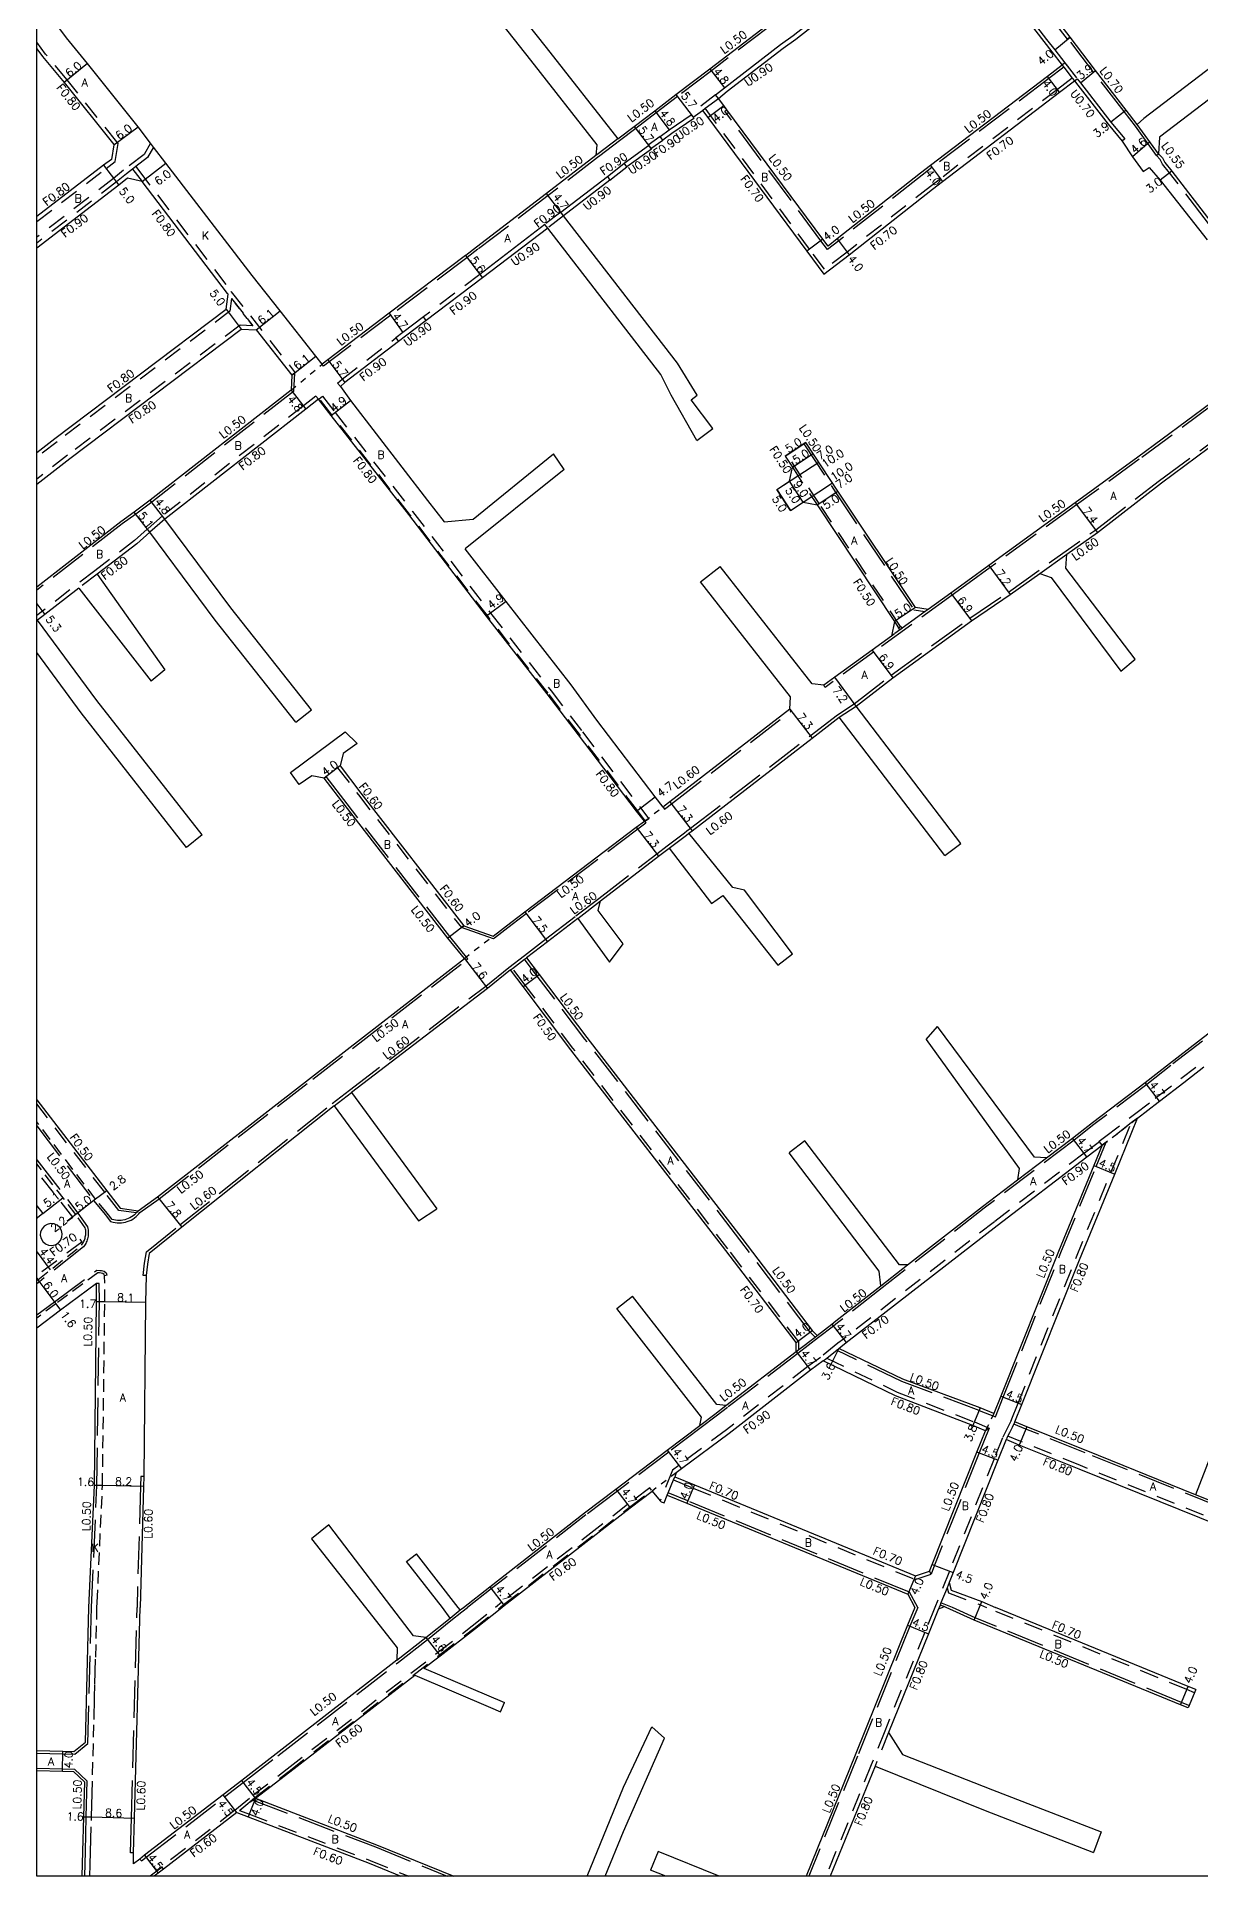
# Model space of a CAD drawing. Header units: metres. Extents: x -10400 to -9599, y -111600 to -111000.
# Drawn here: x -10400 to -10167.5, y -111600 to -111232.3 of the extents above; entities that cross this region are included whole.
import ezdxf

# ---------------------------------------------------------------- set-up
doc = ezdxf.new("R2010")
doc.units = ezdxf.units.M
doc.header["$LTSCALE"] = 2.5
for name, pattern in [('2213000', [1.5, 1, -0.5]), ('2227000', [2.5, 2, -0.5]), ('2232000', [2.5, 1.5, -1]), ('2233000', [4, 3, -1]), ('6301000', [1, 0.5, -0.5])]:
    doc.linetypes.add(name, pattern=pattern)
for name, color, linetype in [('2101000', 177, 'Continuous'), ('2101001', 1, 'Continuous'), ('2102000', 191, 'Continuous'), ('2102001', 191, 'Continuous'), ('2213000', 6, '2213000'), ('2227000', 3, '2227000'), ('2231000', 162, 'Continuous'), ('2232000', 4, '2232000'), ('2233000', 62, '2233000'), ('2235000', 7, 'Continuous'), ('2236000', 3, 'Continuous'), ('5107000', 24, '2232000'), ('9201100', 215, 'Continuous'), ('9201500', 222, 'Continuous'), ('9202100', 82, 'Continuous'), ('9202200', 155, '6301000'), ('9203500', 155, 'Continuous'), ('999', 7, 'Continuous')]:
    doc.layers.add(name, color=color, linetype=linetype)
doc.styles.add('Dm_Anotation', font='txt.shx', dxfattribs={"bigfont": 'pscdm.shx'})

msp = doc.modelspace()

# ---------------------------------------------------------------- linework, layer by layer
at = {"layer": '2101000'}
for points in [[(-10283.88, -111252.71), (-10280.61, -111250.22), (-10276.48, -111247.07), (-10272.26, -111243.85), (-10265.47, -111238.66), (-10254.16, -111230.03), (-10251.78, -111228.2), (-10249.28, -111226.28), (-10223.15, -111206.2), (-10220.58, -111204.22), (-10222.26, -111202.24), (-10237.31, -111182.93), (-10253.4, -111161.75), (-10255.87, -111158.48), (-10262.78, -111149.38), (-10265.44, -111148.95), (-10284.27, -111163.62), (-10289.48, -111167.71), (-10293.67, -111162.47), (-10312.53, -111137.59), (-10315.2, -111137.17), (-10335.81, -111152.96)], [(-10180.05, -111249.82), (-10182.27, -111246.95), (-10188.38, -111239.04), (-10193.46, -111232.36), (-10212.87, -111207.18), (-10213.83, -111205.98), (-10214.33, -111205.36), (-10211.54, -111203.19), (-10211.05, -111203.83), (-10199.5, -111194.9), (-10199.99, -111194.26), (-10196.53, -111191.59), (-10189.55, -111186.22), (-10189.06, -111186.86), (-10188.52, -111186.44)], [(-10288.24, -111256.04), (-10298.13, -111263.63), (-10312.12, -111274.37), (-10314.27, -111276), (-10314.33, -111276.04), (-10329.56, -111287.56), (-10341.85, -111296.87), (-10342.98, -111297.72), (-10344.21, -111296.16), (-10351.35, -111287.1), (-10356.95, -111279.99), (-10374.18, -111257.58), (-10376.66, -111254.34), (-10377.25, -111253.57), (-10379.77, -111250.27), (-10389.87, -111237.65), (-10394.06, -111232.48), (-10400, -111224.52)], [(-10400, -111234.72), (-10398.87, -111236.23), (-10394.53, -111241.43), (-10384.63, -111253.8), (-10384.58, -111253.86), (-10385.09, -111256.79), (-10386.64, -111257.97), (-10400, -111268.22)], [(-10294.71, -111268.07), (-10295.27, -111267.36), (-10285.97, -111260.21), (-10285.46, -111260.95), (-10284.19, -111259.96), (-10282.1, -111258.31), (-10282.63, -111257.58), (-10277.71, -111254.04), (-10277.25, -111254.64), (-10274.87, -111252.93), (-10275.4, -111252.2), (-10273.59, -111250.9), (-10269.2, -111247.87), (-10268.81, -111248.38), (-10266.96, -111246.99), (-10265.88, -111248.45), (-10246.13, -111275.14), (-10242.67, -111279.71), (-10237.62, -111275.86), (-10220.96, -111262.73), (-10218.98, -111261.22), (-10195.6, -111243.37), (-10192.61, -111241.09), (-10192.06, -111240.67), (-10191.41, -111241.5), (-10185.34, -111249.35), (-10182.54, -111252.68), (-10183.05, -111253.16), (-10181, -111256.3), (-10178.89, -111259.22), (-10177.7, -111258.4), (-10175.51, -111260.98), (-10166.06, -111272.86)], [(-10175.8, -111255.68), (-10175, -111256.47), (-10174.54, -111257.42), (-10173.16, -111259.12), (-10165.35, -111269.26), (-10162.17, -111273.52), (-10148.56, -111290.69), (-10147.4, -111292.27), (-10143.76, -111289.58), (-10143.03, -111289.03), (-10100.65, -111257.42)], [(-10378.95, -111261.23), (-10381.88, -111260.55), (-10383.59, -111261.94), (-10400, -111274.52)], [(-10400, -111315.38), (-10396.42, -111312.6), (-10362.15, -111286.73), (-10361.77, -111283.73), (-10361.87, -111283.6), (-10378.95, -111261.23)], [(-10297.89, -111270.51), (-10298.44, -111269.79), (-10311.48, -111279.78), (-10310.95, -111280.5), (-10322.16, -111288.99), (-10322.7, -111288.27), (-10326.81, -111291.38), (-10328.26, -111292.49), (-10327.72, -111293.21), (-10338.41, -111301.41), (-10339.33, -111302.19), (-10337.31, -111304.98), (-10321.93, -111324.98), (-10318.57, -111329.28)], [(-10400, -111321.7), (-10393.38, -111316.58), (-10359.13, -111290.72), (-10356.14, -111290.88)], [(-10356.14, -111290.88), (-10349, -111299.93), (-10349.17, -111302.93), (-10377.34, -111324.91), (-10380.52, -111327.31), (-10383.22, -111329.23), (-10400, -111342.29)], [(-10194.14, -111335.71), (-10188.02, -111331.35), (-10175.24, -111321.47), (-10161.22, -111311.07), (-10146.86, -111300.45), (-10145.85, -111299.62), (-10139.56, -111307.44), (-10130.78, -111318.39), (-10131.87, -111319.19), (-10129.97, -111321.55), (-10117.82, -111337.72), (-10113.58, -111343.38), (-10093.44, -111369.57), (-10090.78, -111373.03), (-10093.2, -111374.88), (-10098.94, -111379.25), (-10109.7, -111387.81)], [(-10338.76, -111375.54), (-10339.39, -111378.04), (-10335.25, -111383.47), (-10314.66, -111410.01), (-10308.81, -111412.05), (-10305.29, -111409.32), (-10302.49, -111407.2), (-10280.18, -111390.31), (-10278.57, -111389.1), (-10280.13, -111387.06), (-10291.71, -111371.84), (-10297.98, -111363.65), (-10310.11, -111348.11), (-10325.67, -111327.81), (-10341.17, -111308), (-10343.71, -111304.75), (-10346.22, -111306.71), (-10374.39, -111328.69), (-10377.39, -111331.33), (-10379.99, -111333.63), (-10387.94, -111339.68)], [(-10165.36, -111305.55), (-10179.96, -111316.35), (-10192.46, -111325.43), (-10209.73, -111337.97), (-10213.93, -111341.02), (-10217.32, -111343.49), (-10221.84, -111346.77), (-10224.41, -111346.4), (-10239.88, -111323.14), (-10246.27, -111313.38)], [(-10250.46, -111316.11), (-10248.99, -111318.35)], [(-10244.06, -111325.88), (-10228.6, -111349.14), (-10229.16, -111352.09), (-10233.04, -111354.91), (-10240.47, -111360.3), (-10242.71, -111361.93)], [(-10249.51, -111366.7), (-10273.47, -111385.21), (-10274.6, -111386.09), (-10274.83, -111386.26), (-10276.39, -111384.21), (-10288.07, -111368.87), (-10293.19, -111361.85), (-10306.16, -111345.2), (-10314.41, -111334.63)], [(-10236.24, -111366.13), (-10228.88, -111360.41), (-10213.19, -111349.01), (-10205.46, -111343.77), (-10199.54, -111339.55)], [(-10391.57, -111342.49), (-10398.39, -111347.75), (-10399.89, -111348.89)], [(-10269.69, -111391.52), (-10269, -111390.99), (-10245.05, -111372.48), (-10239.61, -111368.28)], [(-10400, -111444.79), (-10386.02, -111462.96), (-10383.35, -111466.43), (-10379.74, -111466.96), (-10375.87, -111464.16), (-10345.12, -111440.28), (-10314.54, -111416.51), (-10317.82, -111412.46), (-10338.39, -111385.94), (-10342.57, -111380.46), (-10345.06, -111380)], [(-10198.2, -111456.42), (-10192.97, -111452.46), (-10189.02, -111449.33), (-10178.46, -111441.34), (-10173.63, -111437.51), (-10151.5, -111420.41), (-10126.74, -111401.36), (-10114.78, -111391.85)], [(-10287.31, -111405.02), (-10275.74, -111396.11), (-10273.62, -111394.5)], [(-10291.88, -111408.52), (-10297.96, -111413.18), (-10302.14, -111416.39), (-10299.59, -111419.76), (-10290.06, -111432.34), (-10259.07, -111472.48), (-10245.04, -111490.91), (-10244.06, -111491.9), (-10241.1, -111489.62), (-10240.3, -111489), (-10231.34, -111482)], [(-10262.28, -111505.92), (-10248.23, -111495.12), (-10248.23, -111493.32), (-10262.26, -111474.9), (-10293.24, -111434.77), (-10302.77, -111422.17), (-10305.3, -111418.83), (-10309.9, -111422.53), (-10337.11, -111443.33)], [(-10168.39, -111523.73), (-10190.28, -111514.9), (-10202.15, -111510.14), (-10204.52, -111509.19), (-10203.13, -111505.71), (-10191.6, -111476.8), (-10184.57, -111459.64), (-10179.99, -111448.44), (-10175.85, -111445.27), (-10175.6, -111445.07), (-10170.72, -111441.32), (-10166.72, -111438.23)], [(-10340.57, -111445.99), (-10371, -111470.25), (-10377.51, -111475.54), (-10377.88, -111477.67), (-10378.13, -111479.89), (-10378.3, -111485.33), (-10378.63, -111520.08), (-10378.67, -111522.07), (-10379.37, -111546.26)], [(-10239.33, -111494.18), (-10238.23, -111493.34), (-10208.06, -111469.9), (-10190.11, -111456.2), (-10187.08, -111453.88), (-10188.74, -111457.93), (-10195.78, -111475.12), (-10207.31, -111504.05), (-10208.7, -111507.52)], [(-10225.97, -111477.81), (-10210.98, -111466.09), (-10203.99, -111460.8)], [(-10400, -111465.97), (-10398.81, -111467.5), (-10399.87, -111468.41), (-10400, -111468.55)], [(-10400, -111475.09), (-10399.86, -111475.28), (-10400, -111475.39)], [(-10389.57, -111546.26), (-10388.47, -111521.89), (-10388.1, -111485.15), (-10388.06, -111481.54), (-10395.23, -111486.86), (-10400, -111490.41)], [(-10211.48, -111506.4), (-10226.94, -111500.64), (-10239.73, -111494.48), (-10239.33, -111494.18)], [(-10208.7, -111507.52), (-10211.48, -111506.4)], [(-10314.74, -111546.27), (-10309.47, -111542.15), (-10290.55, -111527.37), (-10284.26, -111522.61), (-10273.99, -111514.83), (-10267.51, -111509.92)], [(-10123.41, -111546.27), (-10126.86, -111544.84), (-10139.27, -111539.82), (-10152.46, -111534.48), (-10153.1, -111534.22), (-10155.51, -111533.25), (-10191.69, -111518.64), (-10203.67, -111513.84), (-10206.29, -111512.73), (-10207.92, -111516.83), (-10216.84, -111539.29), (-10217.65, -111541.29), (-10217.22, -111542.83), (-10211.11, -111545.11)], [(-10307.08, -111546.27), (-10306.58, -111545.86), (-10287.58, -111531.15), (-10281.42, -111526.36), (-10277.01, -111523.01), (-10275.4, -111524.99), (-10275.24, -111525.19), (-10274.58, -111525.39), (-10273.98, -111523.85), (-10270.08, -111525.45), (-10225.92, -111543.64), (-10224.48, -111546.27)], [(-10400, -111574.87), (-10394.78, -111575.02), (-10392.57, -111575.08), (-10390.28, -111573.23), (-10389.57, -111546.26)], [(-10380.7, -111597.54), (-10380.65, -111595.35), (-10380.47, -111588.37), (-10379.37, -111546.26)], [(-10322.63, -111558.41), (-10319.41, -111555.92), (-10312.51, -111550.62), (-10307.08, -111546.27)], [(-10315.37, -111546.76), (-10314.74, -111546.27)], [(-10224.48, -111546.27), (-10225.97, -111549.82)], [(-10219.78, -111546.55), (-10219.06, -111546.27)], [(-10219.06, -111546.27), (-10218.67, -111546.11)], [(-10218.28, -111546.27), (-10218.67, -111546.11)], [(-10169.91, -111566.37), (-10171.4, -111565.75), (-10212.65, -111548.81), (-10218.28, -111546.27)], [(-10211.11, -111545.11), (-10208.36, -111546.27)], [(-10168.38, -111562.67), (-10169.87, -111562.05), (-10208.36, -111546.27)], [(-10322.23, -111552.29), (-10317.39, -111548.39)], [(-10225.97, -111549.82), (-10236.44, -111575.83), (-10246.26, -111600)], [(-10219.78, -111546.55), (-10221.8, -111551.52)], [(-10221.8, -111551.52), (-10229.77, -111571.3)], [(-10328.03, -111556.8), (-10352.15, -111575.54), (-10359.05, -111580.86), (-10362.76, -111583.72), (-10378.46, -111595.82), (-10379.42, -111596.56), (-10380.7, -111597.54)], [(-10356.3, -111584.43), (-10349.46, -111579.15), (-10324.44, -111559.81)], [(-10400, -111578.87), (-10394.89, -111579.02), (-10392.67, -111579.08), (-10390.48, -111581.14), (-10390.67, -111588.1), (-10390.85, -111595.07), (-10390.99, -111600)], [(-10232.47, -111578.02), (-10241.41, -111600)], [(-10356.3, -111584.43), (-10332.11, -111593.7), (-10316.68, -111600)], [(-10360.02, -111587.29), (-10374.65, -111598.56), (-10375.71, -111599.38), (-10376.51, -111600)], [(-10360.02, -111587.29), (-10357.73, -111588.16), (-10333.57, -111597.42), (-10327.26, -111600)]]:
    msp.add_lwpolyline(points, dxfattribs=at)
for points in [[(-10264.32, -111243.87), (-10262.56, -111242.48), (-10251.37, -111233.82), (-10248.85, -111232), (-10246.36, -111230.09), (-10245.81, -111230.8), (-10219.74, -111210.64), (-10217.48, -111208.9), (-10216.93, -111208.47), (-10216.01, -111209.66), (-10198.19, -111232.8), (-10196.56, -111234.88), (-10194.51, -111237.51), (-10195.07, -111237.94), (-10198.02, -111240.19), (-10221.41, -111258.04), (-10223.38, -111259.55), (-10240.03, -111272.67), (-10241.86, -111274.13), (-10242.91, -111272.76), (-10262.07, -111246.87), (-10262.72, -111246), (-10263.78, -111244.59)], [(-10221.55, -111538.99), (-10221.04, -111537.66), (-10212.12, -111515.2), (-10210.42, -111510.98), (-10212.9, -111509.93), (-10228.37, -111503.95), (-10242.81, -111496.99), (-10245.37, -111498.84), (-10261.61, -111511.47), (-10271.17, -111518.59), (-10272.2, -111519.36), (-10272.51, -111520.13), (-10268.56, -111521.75), (-10224.4, -111539.94)]]:
    msp.add_lwpolyline(points, close=True, dxfattribs=at)
at = {"layer": '2101000', "flags": 128}
for points in [[(-10252.08, -111322.77), (-10249.57, -111321.12), (-10248.99, -111318.35)], [(-10249.34, -111326.95), (-10246.83, -111325.31), (-10244.06, -111325.88)]]:
    msp.add_lwpolyline(points, dxfattribs=at)
at = {"layer": '2101001'}
msp.add_lwpolyline([(-10168.38, -111562.67), (-10169.91, -111566.37)], dxfattribs=at)
at = {"layer": '2102000'}
for points in [[(-10353.47, -111166.41), (-10333.98, -111190.94), (-10319.41, -111209.5), (-10313.2, -111215.48), (-10298.19, -111234.45), (-10283.88, -111252.71)], [(-10356.26, -111168.53), (-10335.65, -111194.46), (-10321.08, -111213.02), (-10316.21, -111218.12), (-10301.3, -111236.96), (-10288.05, -111253.87), (-10288.24, -111256.04)], [(-10093.24, -111209.23), (-10116.47, -111221.54), (-10121.89, -111224.36), (-10128.14, -111228.8), (-10142.75, -111238.56), (-10151.02, -111227.07), (-10159.41, -111233.91), (-10178.73, -111248.62), (-10180.05, -111249.82)], [(-10091.87, -111211.67), (-10115.17, -111224.02), (-10120.6, -111226.85), (-10127.41, -111231.11), (-10143.15, -111241.12), (-10151.71, -111229.19), (-10157.6, -111234.06), (-10155.49, -111237.03), (-10175.63, -111252.37), (-10175.8, -111255.68)], [(-10268.06, -111312.99), (-10273.2, -111303.92), (-10275.26, -111299.79), (-10297.89, -111270.51)], [(-10264.88, -111310.57), (-10269.24, -111304.84), (-10268.03, -111303.94), (-10271.96, -111297.51), (-10294.71, -111268.07)], [(-10318.57, -111329.28), (-10312.77, -111328.71), (-10296.72, -111315.64)], [(-10294.62, -111318.8), (-10314.41, -111334.63)], [(-10345.12, -111366.82), (-10361.21, -111346.44), (-10374.39, -111328.69)], [(-10348.26, -111369.3), (-10364.38, -111348.88), (-10377.39, -111331.33)], [(-10180.49, -111356.71), (-10194.36, -111338.51), (-10194.14, -111335.71)], [(-10387.94, -111339.68), (-10374.42, -111358.81)], [(-10242.71, -111361.93), (-10245.06, -111361.62), (-10263.39, -111338.15)], [(-10199.54, -111339.55), (-10197.28, -111340.38), (-10183.36, -111359.07)], [(-10391.57, -111342.49), (-10377.12, -111361.08)], [(-10249.51, -111366.7), (-10249.33, -111364.26), (-10267.33, -111341.22)], [(-10366.95, -111391.85), (-10387.98, -111364.99), (-10399.89, -111348.89)], [(-10370.1, -111394.32), (-10391.16, -111367.41), (-10400, -111355.39)], [(-10215.34, -111393.54), (-10236.24, -111366.13)], [(-10218.52, -111395.97), (-10239.61, -111368.28)], [(-10349.31, -111379.39), (-10338.39, -111371.2)], [(-10335.99, -111373.58), (-10338.76, -111375.54)], [(-10345.06, -111380), (-10347.56, -111381.77)], [(-10248.99, -111415.59), (-10258.53, -111402.88), (-10260.9, -111402.32), (-10269.69, -111391.52)], [(-10273.62, -111394.5), (-10265.12, -111405.53), (-10262.86, -111403.93), (-10251.87, -111417.89)], [(-10282.79, -111413.58), (-10287.81, -111406.94), (-10287.31, -111405.02)], [(-10291.88, -111408.52), (-10285.53, -111417.26)], [(-10198.2, -111456.42), (-10200.59, -111456.26), (-10220, -111430.16)], [(-10222.27, -111432.73), (-10203.68, -111458.51), (-10203.99, -111460.8)], [(-10337.11, -111443.33), (-10320.06, -111466.56)], [(-10340.57, -111445.99), (-10323.71, -111468.99)], [(-10225.97, -111477.81), (-10227.56, -111477.78), (-10246.47, -111452.96)], [(-10231.34, -111482), (-10231.61, -111479.06), (-10249.65, -111455.38)], [(-10267.51, -111509.92), (-10267.18, -111508.25), (-10284.08, -111486.48)], [(-10262.28, -111505.92), (-10264.11, -111505.69), (-10280.92, -111484.03)], [(-10161.88, -111506.91), (-10168.39, -111523.73)], [(-10329.02, -111546.27), (-10341.62, -111529.77)], [(-10345.09, -111532.54), (-10334.33, -111546.27)], [(-10318.93, -111546.27), (-10326.08, -111537.11)], [(-10315.76, -111546.27), (-10324.1, -111535.57)], [(-10334.33, -111546.27), (-10327.99, -111554.35), (-10328.03, -111556.8)], [(-10322.23, -111552.29), (-10324.68, -111551.95), (-10329.02, -111546.27)], [(-10317.39, -111548.39), (-10318.93, -111546.27)], [(-10315.37, -111546.76), (-10315.76, -111546.27)], [(-10324.44, -111559.81), (-10309.32, -111566.27), (-10307.32, -111567.13)], [(-10322.63, -111558.41), (-10306.53, -111565.29)], [(-10282.77, -111582.22), (-10277.07, -111570.15)], [(-10229.77, -111571.3), (-10226.97, -111575.66)], [(-10282.77, -111591.09), (-10274.55, -111572.41)], [(-10226.97, -111575.66), (-10208.97, -111582.72), (-10187.29, -111591.15)], [(-10232.47, -111578.02), (-10210.45, -111586.84), (-10188.78, -111595.27)], [(-10290.02, -111600), (-10282.77, -111582.22)], [(-10286.4, -111600), (-10282.77, -111591.09)], [(-10263.6, -111600), (-10275.83, -111595.08)], [(-10274.31, -111600), (-10277.32, -111598.79)]]:
    msp.add_lwpolyline(points, dxfattribs=at)
at = {"layer": '2102001'}
for points in [[(-10268.06, -111312.99), (-10264.88, -111310.57)], [(-10250.46, -111316.11), (-10250.04, -111315.84), (-10246.69, -111313.65), (-10246.27, -111313.38)], [(-10294.62, -111318.8), (-10296.72, -111315.64)], [(-10267.33, -111341.22), (-10263.39, -111338.15)], [(-10374.42, -111358.81), (-10377.12, -111361.08)], [(-10183.36, -111359.07), (-10180.49, -111356.71)], [(-10348.26, -111369.3), (-10345.12, -111366.82)], [(-10335.99, -111373.58), (-10338.39, -111371.2)], [(-10347.56, -111381.77), (-10349.31, -111379.39)], [(-10366.95, -111391.85), (-10370.1, -111394.32)], [(-10218.52, -111395.97), (-10215.34, -111393.54)], [(-10285.53, -111417.26), (-10282.79, -111413.58)], [(-10251.87, -111417.89), (-10248.99, -111415.59)], [(-10222.27, -111432.73), (-10220, -111430.16)], [(-10246.47, -111452.96), (-10249.65, -111455.38)], [(-10323.71, -111468.99), (-10320.06, -111466.56)], [(-10284.08, -111486.48), (-10280.92, -111484.03)], [(-10341.62, -111529.77), (-10345.09, -111532.54)], [(-10326.08, -111537.11), (-10324.1, -111535.57)], [(-10307.32, -111567.13), (-10306.53, -111565.29)], [(-10277.07, -111570.15), (-10274.55, -111572.41)], [(-10187.29, -111591.15), (-10188.78, -111595.27)], [(-10275.83, -111595.08), (-10277.32, -111598.79)]]:
    msp.add_lwpolyline(points, dxfattribs=at)
at = {"layer": '2102001', "flags": 128}
msp.add_lwpolyline([(-10249.34, -111326.95), (-10252.08, -111322.77)], dxfattribs=at)
at = {"layer": '2213000'}
for points in [[(-10379.74, -111466.96), (-10379.96, -111467.24), (-10380.11, -111467.41), (-10380.21, -111467.51), (-10380.48, -111467.76), (-10380.77, -111467.99), (-10381.07, -111468.2), (-10381.39, -111468.38), (-10381.73, -111468.53), (-10382.07, -111468.66), (-10382.42, -111468.77), (-10382.78, -111468.84), (-10383.14, -111468.89), (-10383.51, -111468.91), (-10383.88, -111468.9), (-10384.24, -111468.86), (-10384.61, -111468.79), (-10384.96, -111468.7), (-10385.93, -111467.44), (-10388.24, -111464.67), (-10400, -111449.19)], [(-10400, -111480.94), (-10399.76, -111480.76), (-10391.04, -111473.85), (-10390.91, -111473.66), (-10390.79, -111473.47), (-10390.68, -111473.27), (-10390.58, -111473.07), (-10390.49, -111472.86), (-10390.42, -111472.65), (-10390.35, -111472.43), (-10390.3, -111472.21), (-10390.26, -111471.99), (-10390.23, -111471.76), (-10390.21, -111471.54), (-10390.21, -111471.31), (-10390.21, -111471.09), (-10390.23, -111470.86), (-10390.27, -111470.64), (-10390.31, -111470.41), (-10392.2, -111467.72), (-10400, -111457.62)], [(-10387.93, -111545.25), (-10386.87, -111521.91), (-10386.4, -111485.18), (-10386.44, -111479.99), (-10386.55, -111479.69), (-10386.78, -111479.53), (-10387.15, -111479.43), (-10387.44, -111479.39), (-10387.82, -111479.37), (-10396.18, -111485.58), (-10400, -111488.42)], [(-10388.23, -111556.21), (-10388.01, -111547.87)], [(-10388.44, -111564.27), (-10388.37, -111561.64)], [(-10388.95, -111583.48), (-10388.56, -111568.68)], [(-10389.39, -111600), (-10389.32, -111597.75)]]:
    msp.add_lwpolyline(points, dxfattribs=at)
at = {"layer": '2227000'}
for points in [[(-10388.01, -111547.87), (-10387.97, -111546.26), (-10387.93, -111545.25)], [(-10388.37, -111561.64), (-10388.23, -111556.21)], [(-10388.56, -111568.68), (-10388.44, -111564.27)], [(-10389.32, -111597.75), (-10389.25, -111595.11), (-10389.07, -111588.14), (-10388.95, -111583.48)]]:
    msp.add_lwpolyline(points, dxfattribs=at)
at = {"layer": '2231000'}
for points in [[(-10217.48, -111208.9), (-10216.56, -111210.09), (-10198.74, -111233.22), (-10197.11, -111235.32), (-10195.07, -111237.94)], [(-10263.78, -111244.59), (-10262, -111243.18), (-10250.84, -111234.54), (-10248.31, -111232.73), (-10245.81, -111230.8)], [(-10192.61, -111241.09), (-10191.96, -111241.93), (-10185.89, -111249.78), (-10183.05, -111253.16)], [(-10268.81, -111248.38), (-10268.66, -111248.59), (-10273.07, -111251.63), (-10274.87, -111252.93)], [(-10277.25, -111254.64), (-10277.16, -111254.76), (-10282.1, -111258.31)], [(-10285.46, -111260.95), (-10294.71, -111268.07)], [(-10297.89, -111270.51), (-10310.95, -111280.5)], [(-10322.16, -111288.99), (-10326.29, -111292.11), (-10327.72, -111293.21)]]:
    msp.add_lwpolyline(points, dxfattribs=at)
at = {"layer": '2232000'}
for points in [[(-10400, -111269.23), (-10386.15, -111258.61), (-10384.36, -111257.23), (-10383.73, -111253.64), (-10384, -111253.3), (-10393.91, -111240.92), (-10398.24, -111235.73), (-10400, -111233.38)], [(-10194.51, -111237.51), (-10192.06, -111240.67)], [(-10193.04, -111240.54), (-10196.02, -111242.81), (-10219.41, -111260.66), (-10221.39, -111262.18), (-10238.05, -111275.31), (-10242.54, -111278.73), (-10245.57, -111274.72), (-10265.32, -111248.03), (-10266.4, -111246.56)], [(-10195.07, -111237.94), (-10194.76, -111238.33), (-10193.04, -111240.54), (-10192.61, -111241.09)], [(-10264.32, -111243.87), (-10269.35, -111247.66), (-10269.2, -111247.87)], [(-10266.96, -111246.99), (-10266.4, -111246.56), (-10263.78, -111244.59)], [(-10275.4, -111252.2), (-10277.79, -111253.93), (-10277.71, -111254.04)], [(-10377.25, -111253.57), (-10378.56, -111255.79), (-10382.64, -111258.98), (-10384.64, -111260.6), (-10400, -111272.37)], [(-10376.66, -111254.34), (-10377.88, -111256.4), (-10380.23, -111258.24), (-10380.86, -111258.73), (-10382.08, -111259.68), (-10384.09, -111261.31), (-10400, -111273.51)], [(-10380.86, -111258.73), (-10380.33, -111259.43), (-10378.95, -111261.23)], [(-10380.23, -111258.24), (-10379.69, -111258.94), (-10361.23, -111283.11), (-10361.14, -111283.24), (-10357.32, -111288.08), (-10348.37, -111299.43), (-10348.48, -111299.52), (-10349, -111299.93)], [(-10285.97, -111260.21), (-10284.7, -111259.22), (-10282.63, -111257.58)], [(-10295.27, -111267.36), (-10298.44, -111269.79)], [(-10294.71, -111268.07), (-10297.89, -111270.51)], [(-10311.48, -111279.78), (-10322.7, -111288.27)], [(-10361.07, -111284.61), (-10361.39, -111287.16), (-10395.93, -111313.24), (-10400, -111316.39)], [(-10361.07, -111284.61), (-10357.95, -111288.57), (-10356.8, -111290.04)], [(-10356.8, -111290.04), (-10359.38, -111289.91), (-10393.87, -111315.94), (-10400, -111320.69)], [(-10339.33, -111302.19), (-10339.91, -111301.5), (-10338.97, -111300.71), (-10328.26, -111292.49)], [(-10343.71, -111304.75), (-10344.2, -111304.12), (-10346.71, -111306.08), (-10374.9, -111328.08), (-10377.91, -111330.73), (-10380.5, -111333.01), (-10388.43, -111339.04), (-10398.88, -111347.12), (-10400, -111347.97)], [(-10227.35, -111350.15), (-10243.64, -111325.61), (-10250.04, -111315.84), (-10250.46, -111316.11)], [(-10387.94, -111339.68), (-10391.57, -111342.49)], [(-10399.89, -111348.89), (-10400, -111348.97)], [(-10228.6, -111349.14), (-10227.75, -111350.45)], [(-10339.39, -111378.04), (-10339.87, -111378.4), (-10335.72, -111383.83), (-10315.14, -111410.37), (-10314.66, -111410.01)], [(-10247.73, -111494.73), (-10247.73, -111493.15), (-10261.86, -111474.59), (-10292.84, -111434.46), (-10302.38, -111421.87), (-10304.91, -111418.53)], [(-10179.99, -111448.44), (-10181.25, -111449.41), (-10186, -111453.06), (-10186.29, -111453.28), (-10187.08, -111453.88), (-10187.62, -111453.17), (-10187.68, -111453.09), (-10186.61, -111452.27), (-10180.6, -111447.65), (-10176.46, -111444.47), (-10176.21, -111444.28), (-10171.33, -111440.53), (-10167.33, -111437.44)], [(-10379.74, -111466.96), (-10379.96, -111467.24), (-10380.11, -111467.41), (-10383.63, -111466.89), (-10386.42, -111463.27), (-10400, -111445.61)], [(-10205.26, -111508.89), (-10203.88, -111505.42), (-10192.34, -111476.5), (-10185.31, -111459.33), (-10181.25, -111449.41)], [(-10187.62, -111453.17), (-10190.66, -111455.48), (-10208.61, -111469.18), (-10238.78, -111492.63), (-10239.89, -111493.47), (-10243.35, -111496.28), (-10245.91, -111498.12), (-10262.15, -111510.75), (-10271.71, -111517.87), (-10272.96, -111518.82), (-10275.4, -111524.99)], [(-10391.4, -111472.68), (-10390.97, -111473.23), (-10400, -111479.94)], [(-10242.81, -111496.99), (-10242.12, -111496.44), (-10239.73, -111494.48)], [(-10242.12, -111496.44), (-10228.05, -111503.21), (-10212.6, -111509.19), (-10209.66, -111510.43), (-10210.42, -111510.98)], [(-10205.26, -111508.89), (-10207.01, -111512.37), (-10208.67, -111516.53), (-10217.59, -111538.99), (-10220.52, -111546.27)], [(-10204.52, -111509.19), (-10204.75, -111509.64), (-10205.93, -111512.01)], [(-10152.8, -111533.48), (-10155.21, -111532.5), (-10191.39, -111517.9), (-10203.36, -111513.1), (-10205.93, -111512.01)], [(-10273.98, -111523.85), (-10273.8, -111523.38), (-10272.77, -111520.78), (-10272.51, -111520.13)], [(-10307.4, -111546.27), (-10306.7, -111545.7), (-10287.7, -111530.99), (-10281.54, -111526.2), (-10277.13, -111522.85), (-10277.5, -111522.38), (-10281.91, -111525.72), (-10288.07, -111530.51), (-10307.08, -111545.23), (-10308.35, -111546.27)], [(-10272.77, -111520.78), (-10268.83, -111522.4), (-10224.42, -111540.69), (-10221.26, -111539.63), (-10221.55, -111538.99)], [(-10217.65, -111541.29), (-10218.08, -111542.36), (-10219.29, -111545.34), (-10219.47, -111545.79), (-10219.66, -111546.27)], [(-10218.08, -111542.36), (-10217.8, -111543.36), (-10211.37, -111545.76)], [(-10356.8, -111583.8), (-10349.95, -111578.52), (-10319.9, -111555.29), (-10313, -111549.98), (-10308.35, -111546.27)], [(-10356.43, -111584.27), (-10349.58, -111578.99), (-10319.53, -111555.76), (-10312.63, -111550.46), (-10307.4, -111546.27)], [(-10220.52, -111546.27), (-10222.54, -111551.22)], [(-10219.66, -111546.27), (-10219.78, -111546.55)], [(-10211.37, -111545.76), (-10210.21, -111546.27)], [(-10168.64, -111563.32), (-10170.13, -111562.7), (-10210.21, -111546.27)], [(-10222.54, -111551.22), (-10230.51, -111571)], [(-10230.51, -111571), (-10233.21, -111577.72)], [(-10229.77, -111571.3), (-10232.47, -111578.02)], [(-10233.21, -111577.72), (-10242.27, -111600)], [(-10360.39, -111586.82), (-10375.01, -111598.09)], [(-10360.39, -111586.82), (-10356.8, -111583.8)], [(-10359.49, -111586.85), (-10356.95, -111584.71), (-10356.43, -111584.27)], [(-10359.49, -111586.85), (-10357.52, -111587.6), (-10333.35, -111596.86), (-10325.67, -111600)], [(-10374.65, -111598.56), (-10374.95, -111598.16), (-10375.01, -111598.09)]]:
    msp.add_lwpolyline(points, dxfattribs=at)
msp.add_lwpolyline([(-10277.7, -111388.59), (-10278.34, -111389.08), (-10279.97, -111386.94), (-10291.55, -111371.72), (-10297.82, -111363.53), (-10309.95, -111347.99), (-10325.51, -111327.69), (-10341.01, -111307.88), (-10343.55, -111304.63), (-10342.92, -111304.13), (-10340.38, -111307.38), (-10324.88, -111327.2), (-10309.31, -111347.5), (-10297.19, -111363.04), (-10290.92, -111371.24), (-10279.33, -111386.45)], close=True, dxfattribs=at)
at = {"layer": '2232000', "flags": 128}
msp.add_lwpolyline([(-10248.99, -111318.35), (-10244.06, -111325.88)], dxfattribs=at)
at = {"layer": '2233000'}
for points in [[(-10220.58, -111204.22), (-10220.27, -111204.62), (-10222.85, -111206.6), (-10248.98, -111226.68), (-10251.47, -111228.59), (-10253.85, -111230.42), (-10265.16, -111239.06), (-10271.96, -111244.25), (-10276.18, -111247.47), (-10280.3, -111250.61), (-10283.57, -111253.11), (-10287.49, -111256.1), (-10287.93, -111256.44), (-10297.82, -111264.03), (-10311.82, -111274.77), (-10313.97, -111276.4), (-10314.02, -111276.44), (-10329.25, -111287.96), (-10341.54, -111297.26), (-10342.68, -111298.12), (-10342.98, -111297.72)], [(-10193.46, -111232.36), (-10194.01, -111232.79), (-10213.42, -111207.61), (-10214.88, -111205.79), (-10214.33, -111205.36)], [(-10176.18, -111256.01), (-10180.44, -111250.12), (-10182.66, -111247.25), (-10188.78, -111239.34), (-10193.85, -111232.67)], [(-10194.76, -111238.33), (-10197.72, -111240.59), (-10221.1, -111258.44), (-10223.08, -111259.94), (-10239.72, -111273.06), (-10241.95, -111274.84), (-10243.31, -111273.07), (-10262.47, -111247.17), (-10262.07, -111246.87)], [(-10175.8, -111255.68), (-10180.05, -111249.82)], [(-10283.88, -111252.71), (-10287.79, -111255.7), (-10288.24, -111256.04)], [(-10147.84, -111292.6), (-10149, -111291.03), (-10162.6, -111273.85), (-10165.79, -111269.59), (-10173.59, -111259.46), (-10175.01, -111257.72), (-10175.45, -111256.8), (-10176.22, -111256.04), (-10175.8, -111255.68)], [(-10149.87, -111294.1), (-10149.58, -111294.5), (-10165.06, -111305.95), (-10179.66, -111316.75), (-10192.17, -111325.83), (-10209.43, -111338.38), (-10213.63, -111341.43), (-10217.02, -111343.89), (-10232.75, -111355.31), (-10242.42, -111362.34), (-10242.71, -111361.93)], [(-10348.48, -111299.52), (-10348.68, -111303.18), (-10377.03, -111325.31), (-10380.23, -111327.72), (-10382.92, -111329.63), (-10400, -111342.92)], [(-10378.13, -111479.89), (-10378.72, -111479.89), (-10378.45, -111477.48), (-10378.05, -111475.21), (-10371.38, -111469.78), (-10340.96, -111445.53), (-10340.94, -111445.51), (-10337.48, -111442.85), (-10310.27, -111422.05), (-10305.67, -111418.36), (-10302.5, -111415.92), (-10298.32, -111412.7), (-10292.25, -111408.04), (-10287.68, -111404.54), (-10276.11, -111395.63), (-10273.98, -111394.02), (-10270.53, -111391.41), (-10270.05, -111391.04), (-10269.37, -111390.51), (-10245.42, -111372), (-10239.98, -111367.8), (-10236.61, -111365.65), (-10229.24, -111359.93), (-10213.53, -111348.52), (-10205.8, -111343.28), (-10188.37, -111330.86), (-10175.6, -111321), (-10161.57, -111310.59)], [(-10246.27, -111313.38), (-10246.69, -111313.65), (-10240.29, -111323.42), (-10224.71, -111346.87), (-10222.42, -111347.19)], [(-10199.54, -111339.55), (-10194.14, -111335.71)], [(-10221.84, -111346.77), (-10222.42, -111347.19), (-10228.57, -111351.66), (-10229.16, -111352.09)], [(-10239.61, -111368.28), (-10236.24, -111366.13)], [(-10274.83, -111386.26), (-10274.53, -111386.66), (-10274.3, -111386.49), (-10273.16, -111385.61), (-10249.21, -111367.1), (-10249.51, -111366.7)], [(-10400, -111450.02), (-10388.63, -111464.98), (-10386.32, -111467.74), (-10385.25, -111469.14), (-10384.71, -111469.28), (-10384.31, -111469.35), (-10383.91, -111469.4), (-10383.51, -111469.41), (-10383.1, -111469.39), (-10382.7, -111469.33), (-10382.3, -111469.25), (-10381.91, -111469.14), (-10381.53, -111468.99), (-10381.16, -111468.82), (-10380.81, -111468.62), (-10380.47, -111468.39), (-10380.16, -111468.14), (-10379.86, -111467.87), (-10379.58, -111467.57), (-10379.39, -111467.32), (-10375.57, -111464.56), (-10344.82, -111440.67), (-10314.23, -111416.9), (-10313.83, -111416.59), (-10317.43, -111412.15), (-10338, -111385.63), (-10342.17, -111380.16)], [(-10342.57, -111380.46), (-10342.17, -111380.16)], [(-10278.57, -111389.1), (-10278.27, -111389.5), (-10279.88, -111390.71), (-10302.18, -111407.59), (-10304.99, -111409.72), (-10308.5, -111412.45), (-10308.72, -111412.61), (-10315.14, -111410.37)], [(-10273.62, -111394.5), (-10270.17, -111391.89), (-10269.69, -111391.52)], [(-10291.88, -111408.52), (-10287.31, -111405.02)], [(-10305.3, -111418.83), (-10304.91, -111418.53), (-10302.53, -111416.7), (-10302.14, -111416.39)], [(-10244.46, -111492.21), (-10245.42, -111491.24), (-10259.46, -111472.79), (-10290.45, -111432.64), (-10299.98, -111420.06), (-10302.53, -111416.7)], [(-10151.2, -111420.81), (-10173.32, -111437.9), (-10178.15, -111441.74), (-10188.72, -111449.72), (-10192.66, -111452.86), (-10210.67, -111466.48), (-10231.03, -111482.4), (-10239.99, -111489.4), (-10240.79, -111490.02), (-10243.75, -111492.3), (-10247.93, -111495.51), (-10261.97, -111506.32), (-10264.2, -111508.03), (-10267.21, -111510.32), (-10273.69, -111515.23), (-10283.96, -111523.01), (-10290.24, -111527.77), (-10309.16, -111542.55), (-10313.92, -111546.27)], [(-10340.57, -111445.99), (-10337.11, -111443.33)], [(-10211.66, -111506.87), (-10208.42, -111508.17), (-10206.85, -111504.23), (-10195.31, -111475.31), (-10188.27, -111458.12), (-10186.29, -111453.28)], [(-10400, -111456.8), (-10391.8, -111467.42), (-10389.84, -111470.21), (-10389.77, -111470.55), (-10389.74, -111470.8), (-10389.71, -111471.06), (-10389.71, -111471.31), (-10389.71, -111471.56), (-10389.73, -111471.81), (-10389.76, -111472.07), (-10389.81, -111472.32), (-10389.87, -111472.56), (-10389.94, -111472.8), (-10390.03, -111473.04), (-10390.12, -111473.28), (-10390.23, -111473.5), (-10390.36, -111473.73), (-10390.49, -111473.94), (-10390.67, -111474.2), (-10399.46, -111481.16), (-10400, -111481.56)], [(-10203.99, -111460.8), (-10198.2, -111456.42)], [(-10400, -111487.79), (-10396.48, -111485.18), (-10387.97, -111478.85), (-10387.39, -111478.89), (-10387.05, -111478.94), (-10386.56, -111479.07), (-10386.14, -111479.38), (-10385.97, -111479.82), (-10386.44, -111479.99)], [(-10231.34, -111482), (-10225.97, -111477.81)], [(-10389.07, -111546.26), (-10387.97, -111521.89), (-10387.5, -111485.16), (-10387.56, -111481.54), (-10388.06, -111481.54)], [(-10248.23, -111495.12), (-10247.73, -111494.73), (-10244.46, -111492.21), (-10244.06, -111491.9)], [(-10211.66, -111506.87), (-10227.13, -111501.1), (-10240.16, -111494.83)], [(-10267.51, -111509.92), (-10264.5, -111507.64), (-10262.28, -111505.92)], [(-10114.26, -111546.27), (-10125.5, -111541.62), (-10137.95, -111536.57), (-10144.75, -111533.82), (-10150.82, -111531.36), (-10154.2, -111530), (-10190.47, -111515.36), (-10202.33, -111510.61), (-10204.75, -111509.64)], [(-10209.66, -111510.43), (-10211.66, -111515.39), (-10220.58, -111537.85), (-10221.26, -111539.63)], [(-10378.63, -111520.08), (-10379.23, -111520.07), (-10379.27, -111522.06), (-10379.97, -111546.26)], [(-10223.91, -111546.27), (-10225.57, -111543.25), (-10269.89, -111524.99), (-10273.8, -111523.38)], [(-10164.58, -111525.27), (-10168.39, -111523.73)], [(-10400, -111575.37), (-10394.79, -111575.52), (-10392.4, -111575.59), (-10389.78, -111573.47), (-10389.07, -111546.26)], [(-10380.65, -111595.35), (-10381.25, -111595.33), (-10381.07, -111588.35), (-10379.97, -111546.26)], [(-10379.42, -111596.56), (-10379.1, -111596.94), (-10378.15, -111596.21), (-10362.46, -111584.12), (-10358.74, -111581.26), (-10351.84, -111575.94), (-10327.72, -111557.19), (-10321.92, -111552.68), (-10317.24, -111548.91), (-10315.06, -111547.16), (-10313.92, -111546.27)], [(-10223.91, -111546.27), (-10225.5, -111550.01)], [(-10218.67, -111546.11), (-10219.47, -111545.79)], [(-10216.98, -111546.27), (-10219.29, -111545.34)], [(-10169.72, -111565.9), (-10171.21, -111565.28), (-10212.46, -111548.34), (-10216.98, -111546.27)], [(-10317.39, -111548.39), (-10315.37, -111546.76)], [(-10225.5, -111550.01), (-10235.98, -111576.01), (-10245.72, -111600)], [(-10328.03, -111556.8), (-10322.23, -111552.29)], [(-10400, -111578.37), (-10394.88, -111578.52), (-10392.46, -111578.59), (-10389.98, -111580.93), (-10390.17, -111588.12), (-10390.35, -111595.08), (-10390.49, -111600)], [(-10356.95, -111584.71), (-10332.29, -111594.16), (-10318, -111600)], [(-10374.95, -111598.16), (-10376.02, -111598.99), (-10377.33, -111600)]]:
    msp.add_lwpolyline(points, dxfattribs=at)
at = {"layer": '2235000'}
msp.add_lwpolyline([(-10227.46, -111350.85), (-10227.75, -111350.45), (-10227.35, -111350.15), (-10227.06, -111350.56)], close=True, dxfattribs=at)
at = {"layer": '2236000'}
msp.add_lwpolyline([(-10399.3, -111471.87), (-10399.15, -111472.54), (-10398.8, -111473.13), (-10398.28, -111473.59), (-10397.65, -111473.86), (-10396.97, -111473.92), (-10396.3, -111473.77), (-10395.71, -111473.42), (-10395.26, -111472.9), (-10394.99, -111472.27), (-10394.92, -111471.59), (-10395.07, -111470.92), (-10395.42, -111470.33), (-10395.94, -111469.88), (-10396.57, -111469.61), (-10397.25, -111469.55), (-10397.92, -111469.7), (-10398.51, -111470.05), (-10398.96, -111470.56), (-10399.23, -111471.19)], close=True, dxfattribs=at)
at = {"layer": '5107000'}
msp.add_lwpolyline([(-10393.95, -111469.06), (-10392.82, -111468.22), (-10400, -111459.09)], dxfattribs=at)
at = {"layer": '9201100'}
for points in [[(-10196.56, -111234.88), (-10193.46, -111232.36)], [(-10389.87, -111237.65), (-10394.53, -111241.43)], [(-10265.47, -111238.66), (-10262.56, -111242.48)], [(-10195.6, -111243.37), (-10198.02, -111240.19)], [(-10191.41, -111241.5), (-10188.38, -111239.04)], [(-10272.26, -111243.85), (-10268.81, -111248.38)], [(-10276.48, -111247.07), (-10273.59, -111250.9)], [(-10265.88, -111248.45), (-10262.72, -111246)], [(-10182.27, -111246.95), (-10185.34, -111249.35)], [(-10384.58, -111253.86), (-10379.77, -111250.27)], [(-10280.61, -111250.22), (-10277.16, -111254.76)], [(-10177.55, -111253.26), (-10181, -111256.3)], [(-10386.64, -111257.97), (-10383.59, -111261.94)], [(-10378.95, -111261.23), (-10374.18, -111257.58)], [(-10221.41, -111258.04), (-10218.98, -111261.22)], [(-10173.16, -111259.12), (-10175.51, -111260.98)], [(-10295.27, -111267.36), (-10298.13, -111263.63)], [(-10242.91, -111272.76), (-10246.13, -111275.14)], [(-10240.03, -111272.67), (-10237.62, -111275.86)], [(-10314.33, -111276.04), (-10310.95, -111280.5)], [(-10362.15, -111286.73), (-10359.13, -111290.72)], [(-10356.14, -111290.88), (-10351.35, -111287.1)], [(-10329.56, -111287.56), (-10326.81, -111291.38)], [(-10349, -111299.93), (-10344.21, -111296.16)], [(-10341.85, -111296.87), (-10338.41, -111301.41)], [(-10349.17, -111302.93), (-10346.22, -111306.71)], [(-10341.17, -111308), (-10337.31, -111304.98)], [(-10246.27, -111313.38), (-10250.46, -111316.11)], [(-10374.39, -111328.69), (-10377.34, -111324.91)], [(-10192.46, -111325.43), (-10188.02, -111331.35)], [(-10377.39, -111331.33), (-10380.52, -111327.31)], [(-10209.73, -111337.97), (-10205.46, -111343.77)], [(-10217.32, -111343.49), (-10213.19, -111349.01)], [(-10400, -111345.67), (-10398.39, -111347.75)], [(-10306.16, -111345.2), (-10310.11, -111348.11)], [(-10224.41, -111346.4), (-10228.6, -111349.14)], [(-10233.04, -111354.91), (-10228.88, -111360.41)], [(-10236.24, -111366.13), (-10240.47, -111360.3)], [(-10249.51, -111366.7), (-10245.05, -111372.48)], [(-10339.39, -111378.04), (-10342.57, -111380.46)], [(-10280.13, -111387.06), (-10276.39, -111384.21)], [(-10273.47, -111385.21), (-10269, -111390.99)], [(-10280.18, -111390.31), (-10275.74, -111396.11)], [(-10314.66, -111410.01), (-10317.82, -111412.46)], [(-10302.49, -111407.2), (-10297.96, -111413.18)], [(-10314.54, -111416.51), (-10309.9, -111422.53)], [(-10302.77, -111422.17), (-10299.59, -111419.76)], [(-10175.6, -111445.07), (-10178.46, -111441.34)], [(-10190.11, -111456.2), (-10192.97, -111452.46)], [(-10188.74, -111457.93), (-10184.57, -111459.64)], [(-10388.24, -111464.67), (-10392.2, -111467.72)], [(-10386.02, -111462.96), (-10388.24, -111464.67)], [(-10375.87, -111464.16), (-10371, -111470.25)], [(-10392.2, -111467.72), (-10393.95, -111469.06)], [(-10399.76, -111480.76), (-10400, -111480.44)], [(-10400, -111480.44), (-10399.76, -111480.76)], [(-10399.76, -111480.76), (-10396.18, -111485.58)], [(-10396.18, -111485.58), (-10395.23, -111486.86)], [(-10386.4, -111485.18), (-10388.1, -111485.15)], [(-10378.3, -111485.33), (-10386.4, -111485.18)], [(-10248.23, -111493.32), (-10245.04, -111490.91)], [(-10241.1, -111489.62), (-10238.23, -111493.34)], [(-10248.23, -111495.12), (-10245.37, -111498.84)], [(-10207.31, -111504.05), (-10203.13, -111505.71)], [(-10211.48, -111506.4), (-10212.9, -111509.93)], [(-10202.15, -111510.14), (-10203.67, -111513.84)], [(-10273.99, -111514.83), (-10271.17, -111518.59)], [(-10207.92, -111516.83), (-10212.12, -111515.2)], [(-10386.87, -111521.92), (-10388.47, -111521.89)], [(-10378.67, -111522.07), (-10386.87, -111521.92)], [(-10284.26, -111522.61), (-10281.42, -111526.36)], [(-10268.56, -111521.75), (-10270.08, -111525.45)], [(-10221.04, -111537.66), (-10216.84, -111539.29)], [(-10309.47, -111542.15), (-10306.58, -111545.86)], [(-10224.4, -111539.94), (-10225.92, -111543.64)], [(-10212.65, -111548.81), (-10211.11, -111545.11)], [(-10225.97, -111549.82), (-10221.8, -111551.52)], [(-10322.23, -111552.29), (-10319.41, -111555.92)], [(-10171.4, -111565.75), (-10169.87, -111562.05)], [(-10394.89, -111579.02), (-10394.78, -111575.02)], [(-10356.3, -111584.43), (-10359.05, -111580.86)], [(-10360.02, -111587.29), (-10362.76, -111583.72)], [(-10356.3, -111584.43), (-10357.73, -111588.16)], [(-10390.67, -111588.1), (-10389.07, -111588.14)], [(-10389.07, -111588.14), (-10380.47, -111588.37)], [(-10378.46, -111595.82), (-10375.71, -111599.38)]]:
    msp.add_lwpolyline(points, dxfattribs=at)
at = {"layer": '9201100', "flags": 128}
for points in [[(-10252.08, -111322.77), (-10243.71, -111317.29)], [(-10248.99, -111318.35), (-10244.81, -111315.62)], [(-10246.83, -111325.31), (-10249.57, -111321.12)], [(-10249.34, -111326.95), (-10240.97, -111321.47)], [(-10252.08, -111322.77), (-10249.34, -111326.95)], [(-10244.06, -111325.88), (-10239.88, -111323.14)], [(-10398.81, -111467.5), (-10394.78, -111464.38)], [(-10397.26, -111478.78), (-10399.86, -111475.28)], [(-10239.73, -111494.48), (-10241.29, -111497.72)]]:
    msp.add_lwpolyline(points, dxfattribs=at)
at = {"layer": '9202200'}
for points in [[(-10194.51, -111237.51), (-10192.06, -111240.67)], [(-10356.8, -111290.04), (-10357.95, -111288.57), (-10361.07, -111284.61)], [(-10349.17, -111302.93), (-10342.98, -111297.72)], [(-10278.57, -111389.1), (-10274.83, -111386.26)], [(-10314.54, -111416.51), (-10308.81, -111412.05)], [(-10187.08, -111453.88), (-10179.99, -111448.44)], [(-10208.7, -111507.52), (-10210.42, -111510.98)], [(-10204.52, -111509.19), (-10206.29, -111512.73)], [(-10272.2, -111519.36), (-10277.01, -111523.01)], [(-10356.3, -111584.43), (-10360.02, -111587.29)]]:
    msp.add_lwpolyline(points, dxfattribs=at)
at = {"layer": '999'}
msp.add_lwpolyline([(-10400, -111000), (-9600, -111000), (-9600, -111600), (-10400, -111600)], close=True, dxfattribs=at)

# ---------------------------------------------------------------- texts
at = {"layer": '9201500', "style": 'Dm_Anotation'}
for s, rotation, p in [('6.0', 39.037, (-10393.5, -111240.47)), ('4.0', 39.0996, (-10199.24, -111238.09)), ('4.8', 307.3552, (-10264.9, -111239.24)), ('3.9', 39.0996, (-10191.36, -111240.99)), ('5.7', 307.3552, (-10271.34, -111244.08)), ('4.0', 307.3551, (-10199.17, -111241.65)), ('4.8', 307.1513, (-10275.61, -111247.58)), ('4.0', 37.7578, (-10264.2, -111249.47)), ('6.0', 36.7602, (-10383.51, -111252.94)), ('5.7', 307.1513, (-10279.9, -111250.89)), ('3.9', 37.9288, (-10188.12, -111252.53)), ('4.6', 41.4676, (-10180.54, -111255.76)), ('6.0', 37.3676, (-10375.72, -111262.07)), ('4.0', 307.3541, (-10222.5, -111259.52)), ('5.0', 307.5621, (-10383.68, -111263.14)), ('3.0', 38.4931, (-10177.55, -111263.62)), ('4.7', 307.4971, (-10296.96, -111264.28)), ('4.0', 36.4964, (-10242.12, -111273.17)), ('5.6', 307.1204, (-10313.52, -111276.93)), ('4.0', 307.0469, (-10238.02, -111276.67)), ('5.0', 307.0397, (-10365.55, -111283.54)), ('6.1', 38.2231, (-10355.06, -111289.9)), ('4.7', 305.6931, (-10329.04, -111288.12)), ('6.1', 38.2237, (-10347.93, -111298.95)), ('5.7', 307.1276, (-10341.01, -111297.8)), ('4.8', 307.9717, (-10350.04, -111304.76)), ('4.9', 38.0256, (-10340.56, -111307.4)), ('5.0', 33.211, (-10249.76, -111315.54)), ('7.0', 33.211, (-10243.49, -111316.97)), ('5.0', 33.211, (-10248.29, -111317.78)), ('10.0', 33.211, (-10242.49, -111318.52)), ('10.0', 33.211, (-10240.72, -111321.14)), ('9.0', 303.211, (-10248.87, -111321.68)), ('7.0', 33.211, (-10239.67, -111322.69)), ('4.8', 307.9702, (-10376.55, -111325.27)), ('5.0', 303.211, (-10253.15, -111324.63)), ('5.0', 303.211, (-10250.49, -111322.93)), ('5.0', 33.211, (-10242.27, -111326.83)), ('5.1', 307.9702, (-10379.86, -111328)), ('7.4', 306.9279, (-10191.12, -111327.05)), ('7.2', 306.366, (-10208.46, -111339.52)), ('4.9', 36.4103, (-10309.2, -111346.81)), ('5.0', 33.2179, (-10227.9, -111348.57)), ('6.9', 306.8009, (-10216.13, -111344.91)), ('5.3', 307.6475, (-10398.35, -111348.74)), ('6.9', 307.1208, (-10231.85, -111356.32)), ('7.2', 305.993, (-10241.11, -111362.89)), ('7.3', 307.6964, (-10248.18, -111368.26)), ('4.0', 37.3488, (-10342.31, -111380.14)), ('4.7', 37.2798, (-10275.3, -111384.4)), ('7.3', 307.6953, (-10272.13, -111386.77)), ('7.3', 307.4501, (-10278.86, -111391.88)), ('4.0', 37.7975, (-10313.85, -111410.39)), ('7.5', 307.1241, (-10301.11, -111408.85)), ('7.6', 307.5953, (-10313.15, -111418.15)), ('4.0', 37.1397, (-10302.45, -111421.57)), ('4.7', 307.5229, (-10177.76, -111441.83)), ('4.7', 307.3528, (-10192.21, -111452.94)), ('4.5', 337.7314, (-10187.91, -111457.98)), ('2.8', 37.5697, (-10384.74, -111462.99)), ('5.1', 37.6788, (-10397.9, -111466.38)), ('5.0', 37.5709, (-10391.55, -111467.09)), ('7.8', 308.6395, (-10374.36, -111465.89)), ('2.2', 37.5723, (-10396.48, -111471.3)), ('4.4', 306.6248, (-10399.64, -111475.11)), ('6.0', 306.6241, (-10398.85, -111481.83)), ('8.1', 358.9401, (-10383.95, -111485.12)), ('1.6', 306.6256, (-10395.35, -111487.77)), ('1.7', 358.9402, (-10391.55, -111486.33)), ('4.0', 36.9787, (-10247.96, -111492.48)), ('4.7', 307.5884, (-10240.46, -111490.12)), ('4.7', 307.5813, (-10247.42, -111495.49)), ('3.6', 64.2864, (-10241.83, -111500.97)), ('4.5', 338.2541, (-10206.48, -111504.19)), ('3.8', 68.1687, (-10213.27, -111513.3)), ('4.7', 306.9197, (-10273.05, -111515.14)), ('4.5', 338.8275, (-10211.35, -111515.22)), ('4.0', 67.6701, (-10204.17, -111517.31)), ('1.6', 358.9402, (-10391.98, -111521.92)), ('8.2', 358.9401, (-10384.37, -111521.86)), ('4.7', 307.1514, (-10283.31, -111523.1)), ('4.0', 67.614, (-10270.09, -111524.81)), ('4.5', 338.8247, (-10216.53, -111540.27)), ('4.7', 307.9921, (-10308.45, -111542.59)), ('4.0', 67.6145, (-10224, -111543.93)), ('4.0', 67.4387, (-10210.15, -111544.88)), ('4.5', 337.8636, (-10225.22, -111549.82)), ('4.6', 307.8577, (-10321.3, -111552.63)), ('4.0', 67.4387, (-10169.32, -111561.65)), ('4.0', 88.3602, (-10392.91, -111578.46)), ('4.5', 307.6161, (-10358.24, -111581.23)), ('8.6', 358.4998, (-10386.37, -111588.11)), ('4.5', 307.6161, (-10363.96, -111585.51)), ('4.0', 69.0359, (-10355.8, -111588.16)), ('1.6', 358.4998, (-10394.07, -111588.82)), ('4.5', 307.6159, (-10377.98, -111596.27))]:
    msp.add_text(s, height=1.6, rotation=rotation, dxfattribs=at).set_placement(p)
at = {"layer": '9202100', "style": 'Dm_Anotation'}
for s, p in [('A', (-10391.04, -111242.25)), ('A', (-10277.18, -111251.1)), ('B', (-10255.24, -111261.16)), ('B', (-10218.87, -111258.92)), ('B', (-10392.44, -111265.38)), ('K', (-10367, -111272.81)), ('A', (-10306.52, -111273.37)), ('B', (-10382.35, -111305.33)), ('B', (-10360.47, -111314.82)), ('B', (-10331.93, -111316.64)), ('A', (-10185.43, -111324.85)), ('A', (-10237.23, -111333.78)), ('B', (-10388.14, -111336.52)), ('B', (-10296.81, -111362.34)), ('A', (-10235.17, -111360.61)), ('B', (-10330.68, -111394.56)), ('A', (-10292.97, -111404.85)), ('A', (-10327.01, -111430.47)), ('A', (-10273.98, -111457.71)), ('A', (-10394.53, -111462.3)), ('A', (-10201.46, -111461.84)), ('A', (-10395.14, -111481.22)), ('B', (-10195.77, -111479.45)), ('A', (-10225.86, -111503.7)), ('A', (-10383.43, -111505.1)), ('A', (-10259, -111506.7)), ('A', (-10177.52, -111522.9)), ('B', (-10215.14, -111526.78)), ('K', (-10389.05, -111535.15)), ('A', (-10298.14, -111536.49)), ('B', (-10246.52, -111534.12)), ('B', (-10196.59, -111554.38)), ('A', (-10340.95, -111569.82)), ('B', (-10232.46, -111570.07)), ('A', (-10397.77, -111577.89)), ('A', (-10370.56, -111592.47)), ('B', (-10341.1, -111593.39))]:
    msp.add_text(s, height=1.6, dxfattribs=at).set_placement(p)
at = {"layer": '9203500', "style": 'Dm_Anotation'}
for s, rotation, p in [('L0.50', 37.3566, (-10262.62, -111235.76)), ('U0.90', 34.5803, (-10257.88, -111242.31)), ('L0.70', 307.6969, (-10187.65, -111239.07)), ('F0.80', 308.6804, (-10396.14, -111242.5)), ('L0.50', 37.3566, (-10281.17, -111249.42)), ('U0.70', 307.6969, (-10193.54, -111243.65)), ('U0.90', 34.5803, (-10271.63, -111253.01)), ('L0.50', 37.3547, (-10213.81, -111251.58)), ('F0.90', 34.5803, (-10276.08, -111256.44)), ('F0.90', 34.5803, (-10286.72, -111260.05)), ('U0.90', 34.5803, (-10281.08, -111259.89)), ('L0.50', 306.4936, (-10253.79, -111256.5)), ('F0.70', 37.3547, (-10209.4, -111256.96)), ('L0.55', 306.4936, (-10175.31, -111254.07)), ('L0.50', 37.3566, (-10295.42, -111260.71)), ('F0.80', 37.3566, (-10398.01, -111266.2)), ('U0.90', 37.5713, (-10290.01, -111267.1)), ('F0.70', 306.4919, (-10259.48, -111260.7)), ('F0.80', 307.5692, (-10377.09, -111267.66)), ('F0.90', 37.4986, (-10299.86, -111270.53)), ('L0.50', 38.2546, (-10237.02, -111269.57)), ('F0.90', 37.4721, (-10394.35, -111272.48)), ('F0.70', 38.2546, (-10232.61, -111274.95)), ('U0.90', 34.5803, (-10304.48, -111278.17)), ('F0.90', 37.1154, (-10316.67, -111287.95)), ('L0.50', 37.1206, (-10339.26, -111294.09)), ('U0.90', 37.1154, (-10325.91, -111294.27)), ('F0.80', 37.3566, (-10385.12, -111303.52)), ('F0.90', 37.5023, (-10334.7, -111301.22)), ('F0.80', 34.5803, (-10380.94, -111309.65)), ('L0.50', 37.3566, (-10362.77, -111312.71)), ('L0.50', 303.2097, (-10247.7, -111310.47)), ('F0.80', 37.8318, (-10358.84, -111319.02)), ('F0.50', 303.211, (-10253.66, -111314.75)), ('F0.80', 308.0265, (-10336.87, -111317.01)), ('L0.50', 35.9952, (-10199.02, -111329.43)), ('L0.50', 37.3566, (-10390.84, -111334.79)), ('L0.60', 35.4623, (-10192.44, -111337.05)), ('F0.80', 37.8318, (-10386.39, -111340.96)), ('L0.50', 303.2097, (-10230.4, -111337.06)), ('F0.50', 303.211, (-10236.94, -111341.27)), ('F0.80', 307.2805, (-10288.4, -111379.66)), ('L0.60', 37.6972, (-10272.06, -111382.74)), ('F0.60', 307.7987, (-10335.72, -111382.2)), ('L0.50', 307.7982, (-10341.06, -111385.67)), ('L0.60', 37.6972, (-10265.47, -111391.94)), ('F0.60', 307.7987, (-10319.53, -111402.59)), ('L0.50', 35.9952, (-10295.29, -111404.51)), ('L0.50', 307.7982, (-10325.27, -111406.79)), ('L0.60', 35.4623, (-10292.72, -111407.79)), ('L0.50', 306.4936, (-10295.5, -111424.24)), ('L0.50', 37.8561, (-10332.21, -111433.33)), ('F0.50', 306.4919, (-10300.91, -111428.34)), ('L0.60', 37.5595, (-10330.06, -111436.8)), ('F0.50', 306.4936, (-10393.51, -111452.31)), ('L0.50', 37.1009, (-10197.97, -111455.54)), ('L0.50', 306.4936, (-10398.04, -111456.15)), ('F0.90', 37.3526, (-10194.33, -111461.98)), ('L0.50', 37.8376, (-10371.21, -111463.62)), ('L0.60', 38.5724, (-10368.56, -111466.9)), ('F0.70', 36.6235, (-10396.63, -111476.14)), ('L0.50', 67.729, (-10198.79, -111480.55)), ('L0.50', 306.4936, (-10253.08, -111478.88)), ('F0.80', 67.7275, (-10192.04, -111483.36)), ('F0.70', 306.4919, (-10259.52, -111482.79)), ('L0.50', 37.8547, (-10238.69, -111487.34)), ('L0.50', 89.4198, (-10389, -111494.14)), ('F0.70', 38.0146, (-10234.26, -111492.68)), ('L0.50', 37.5891, (-10262.73, -111505.19)), ('L0.50', 339.5517, (-10225.64, -111500.86)), ('F0.80', 338.8578, (-10229.46, -111505.69)), ('F0.90', 36.6697, (-10258.05, -111511.64)), ('L0.50', 338.1691, (-10196.59, -111511.3)), ('F0.80', 338.17, (-10199.05, -111517.72)), ('F0.70', 337.6125, (-10265.75, -111522.53)), ('L0.50', 68.8264, (-10217.8, -111527.16)), ('F0.80', 68.8264, (-10210.85, -111529.47)), ('L0.50', 88.5, (-10389.36, -111531.04)), ('L0.60', 89.3281, (-10376.96, -111532.54)), ('L0.50', 337.6125, (-10268.29, -111528.46)), ('L0.50', 37.5891, (-10301.12, -111535.1)), ('F0.70', 337.6125, (-10233, -111535.61)), ('F0.60', 36.6697, (-10296.82, -111541.05)), ('L0.50', 337.6125, (-10235.62, -111541.72)), ('F0.70', 337.7056, (-10197.28, -111550.35)), ('L0.50', 68.0593, (-10231.32, -111560.14)), ('F0.80', 68.0593, (-10224.14, -111562.9)), ('L0.50', 337.4387, (-10199.73, -111556.15)), ('L0.50', 37.8583, (-10344.61, -111568.02)), ('F0.60', 37.7073, (-10339.5, -111574.39)), ('L0.50', 88.4999, (-10391.18, -111586.68)), ('L0.60', 88.4999, (-10378.45, -111586.88)), ('L0.50', 67.885, (-10241.6, -111587.51)), ('L0.50', 37.6159, (-10372.63, -111590.71)), ('F0.80', 67.885, (-10235.16, -111590.08)), ('L0.50', 339.0344, (-10341.95, -111589.12)), ('F0.60', 37.6159, (-10368.61, -111596.32)), ('F0.60', 339.0333, (-10344.88, -111595.66))]:
    msp.add_text(s, height=1.6, rotation=rotation, dxfattribs=at).set_placement(p)

doc.saveas('drawing.dxf')
